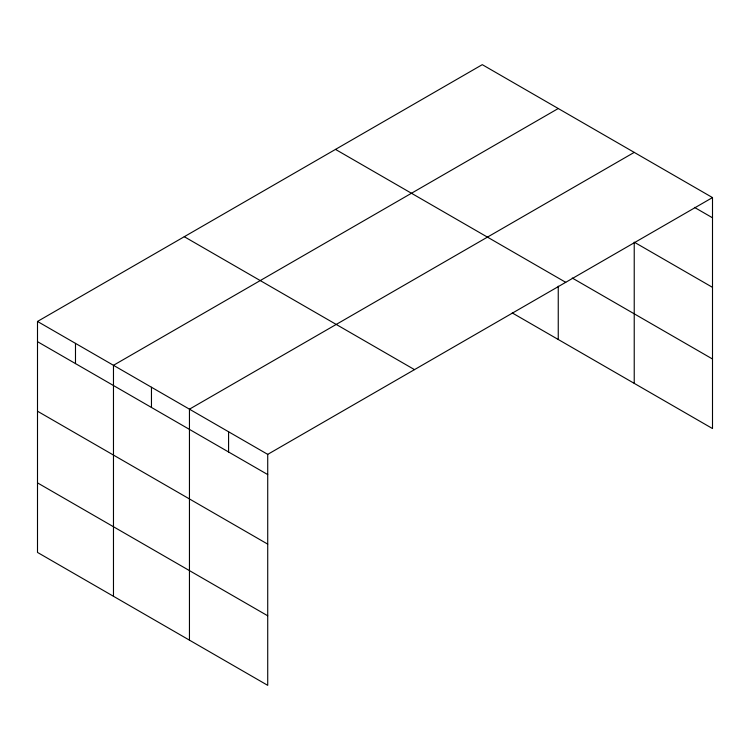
<?xml version="1.0" encoding="UTF-8"?>
<svg xmlns="http://www.w3.org/2000/svg" width="750" height="750" viewBox="0 0 750 750"><rect width="100%" height="100%" fill="white"/><g stroke="black" fill="none" stroke-linecap="round" stroke-linejoin="round"><path stroke-width="1.12" d="M37.5 321.45L267.722 454.369L267.722 685.341L37.5 552.422L37.5 321.45L482.278 64.659L712.5 197.578L712.5 428.55L512.269 312.947M558.253 108.516L113.475 365.306L113.475 596.287M634.228 152.381L189.45 409.172L189.45 640.153M267.722 454.369L712.5 197.578M694.434 207.366L712.5 217.791M712.5 287.344L634.228 242.156L634.228 383.363M572.241 278.025L712.5 359.006M335.503 149.4L565.725 282.319M184.275 236.709L414.497 369.628M37.5 341.663L267.722 474.581M37.5 411.216L267.722 544.134M37.5 482.878L267.722 615.797M558.253 286.172L558.253 339.497M228.581 431.766L228.581 451.988M151.463 387.244L151.463 407.456M75.487 343.378L75.487 363.6"/></g></svg>
